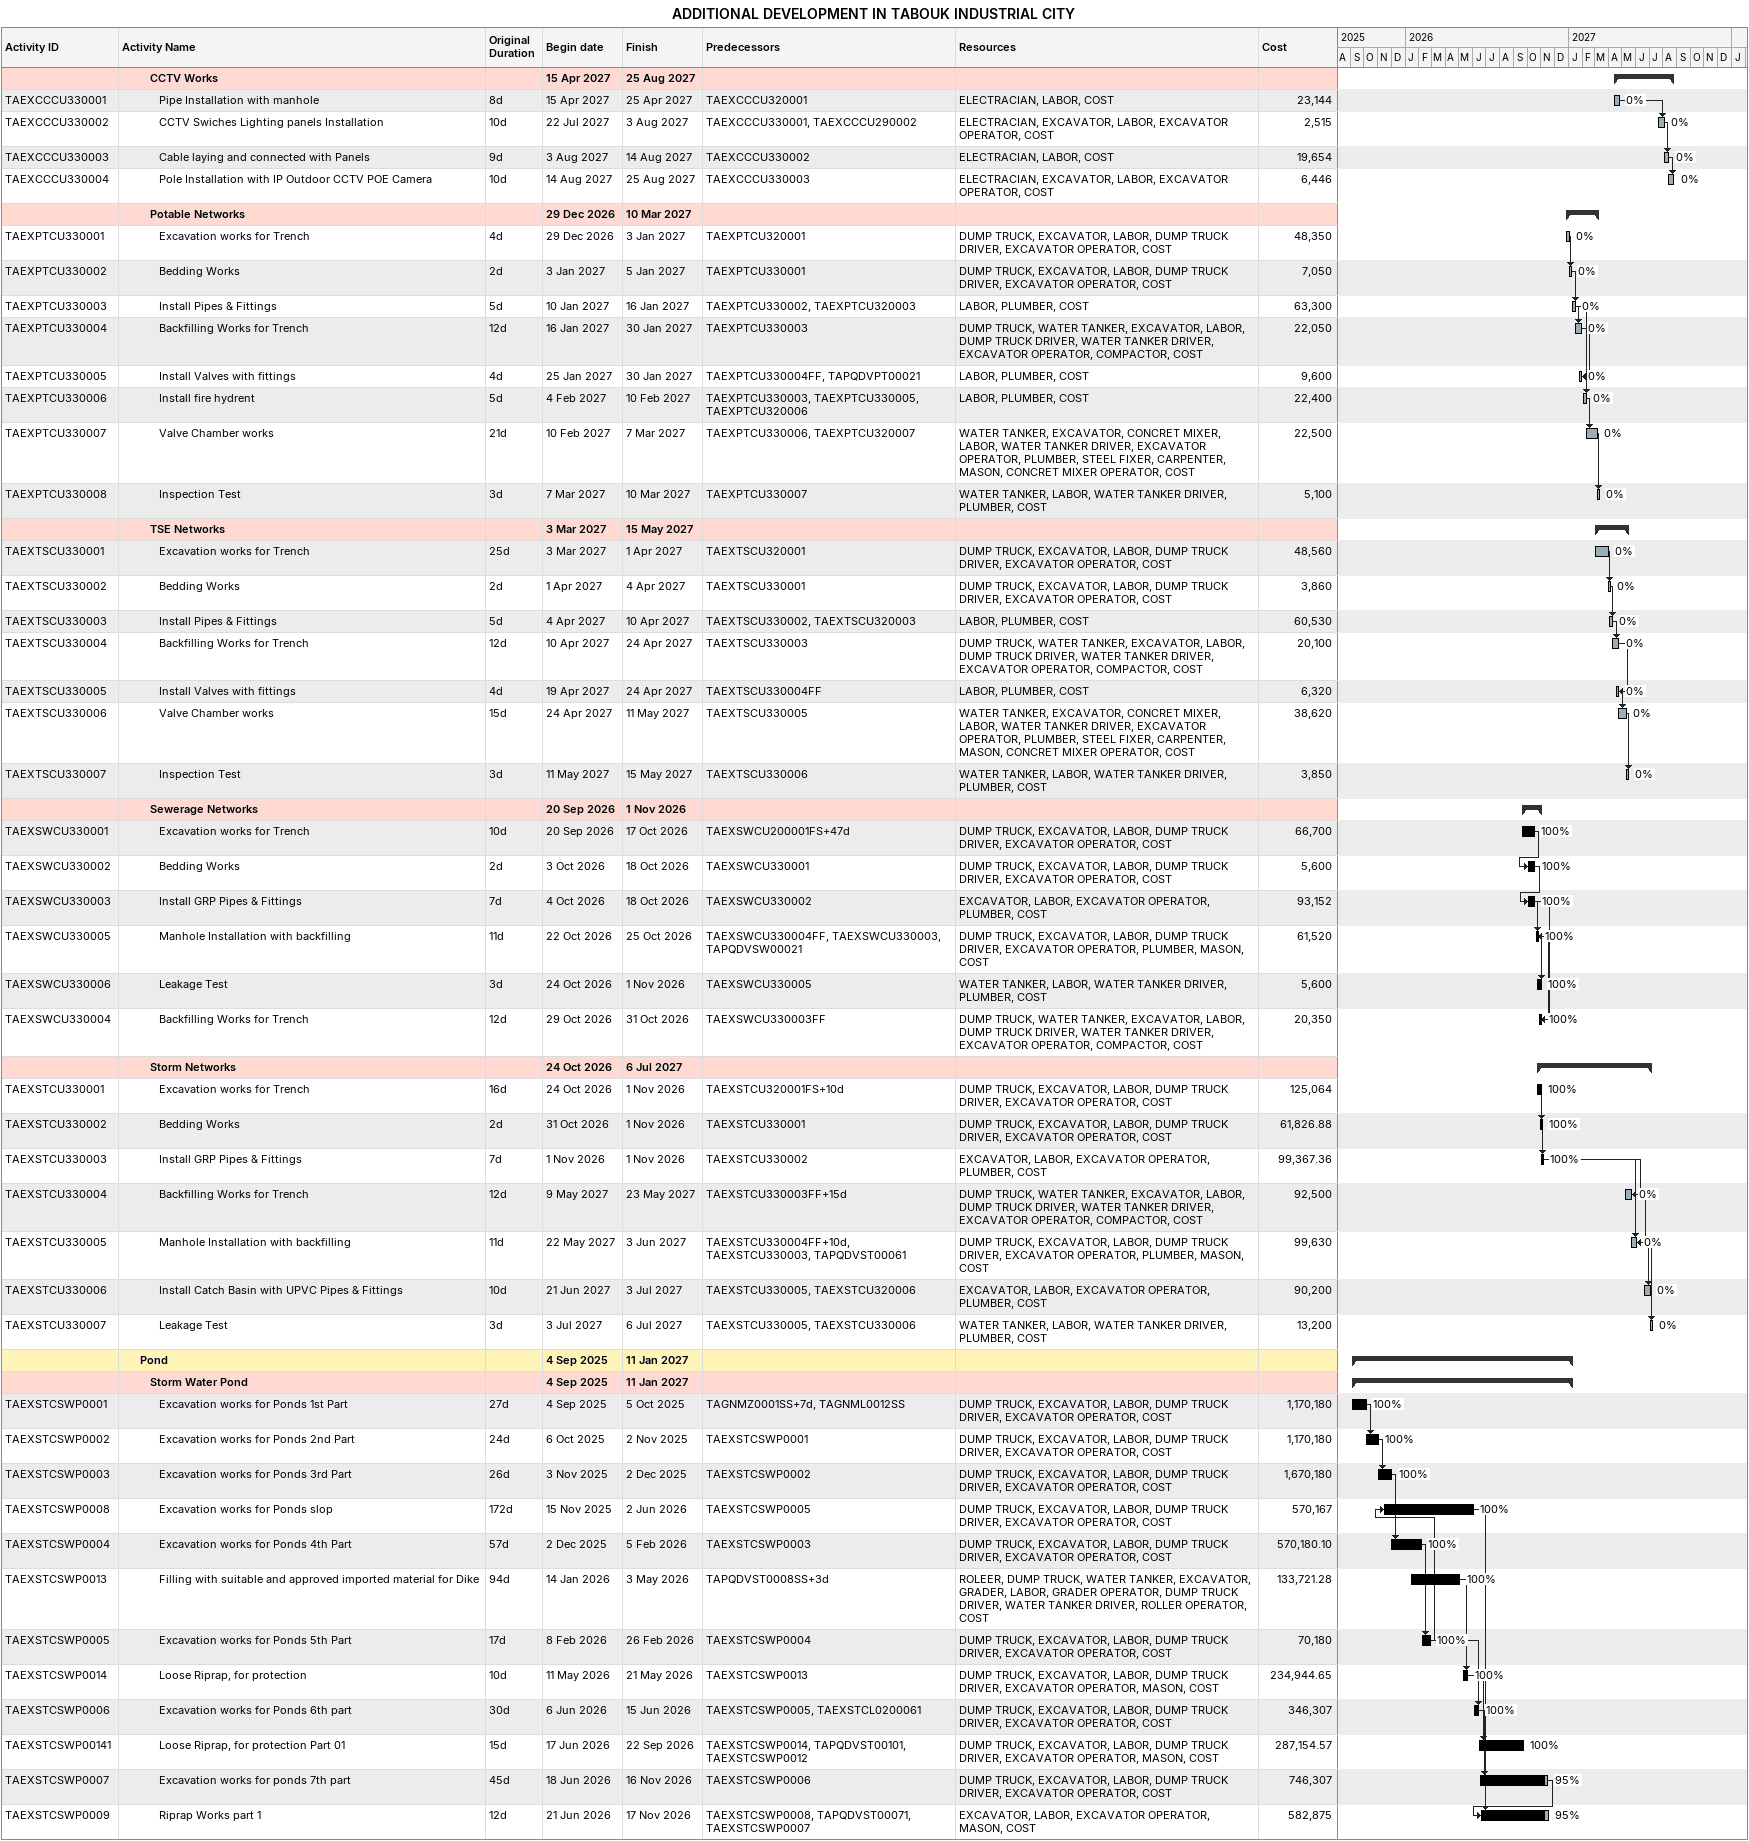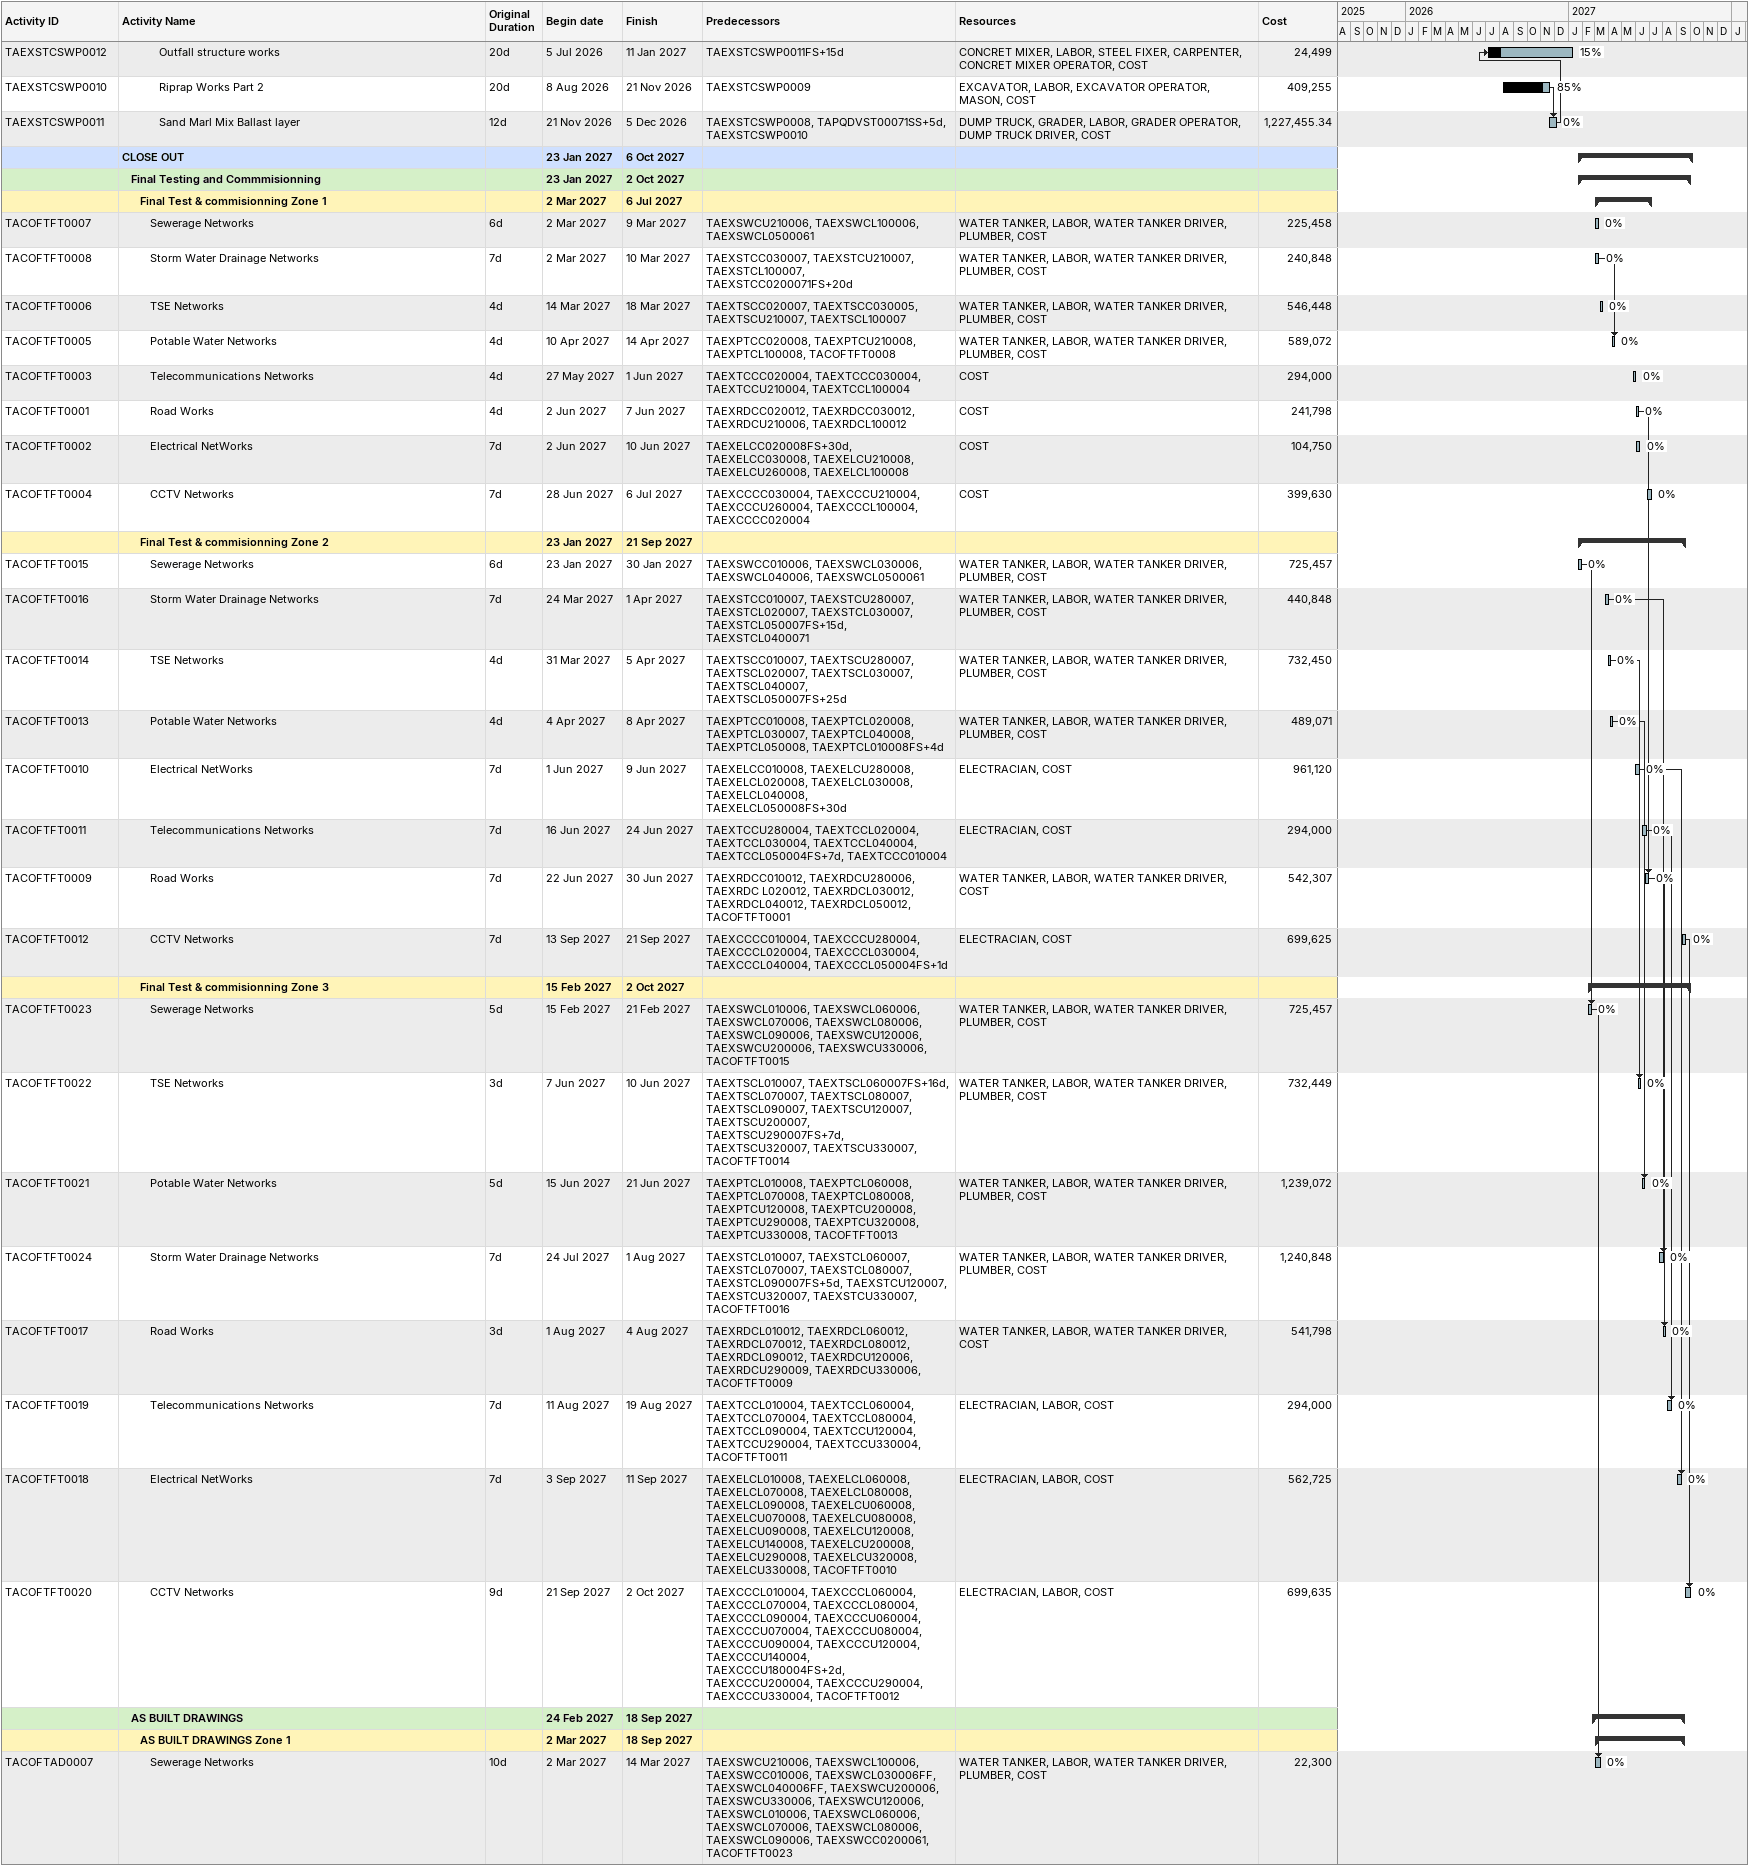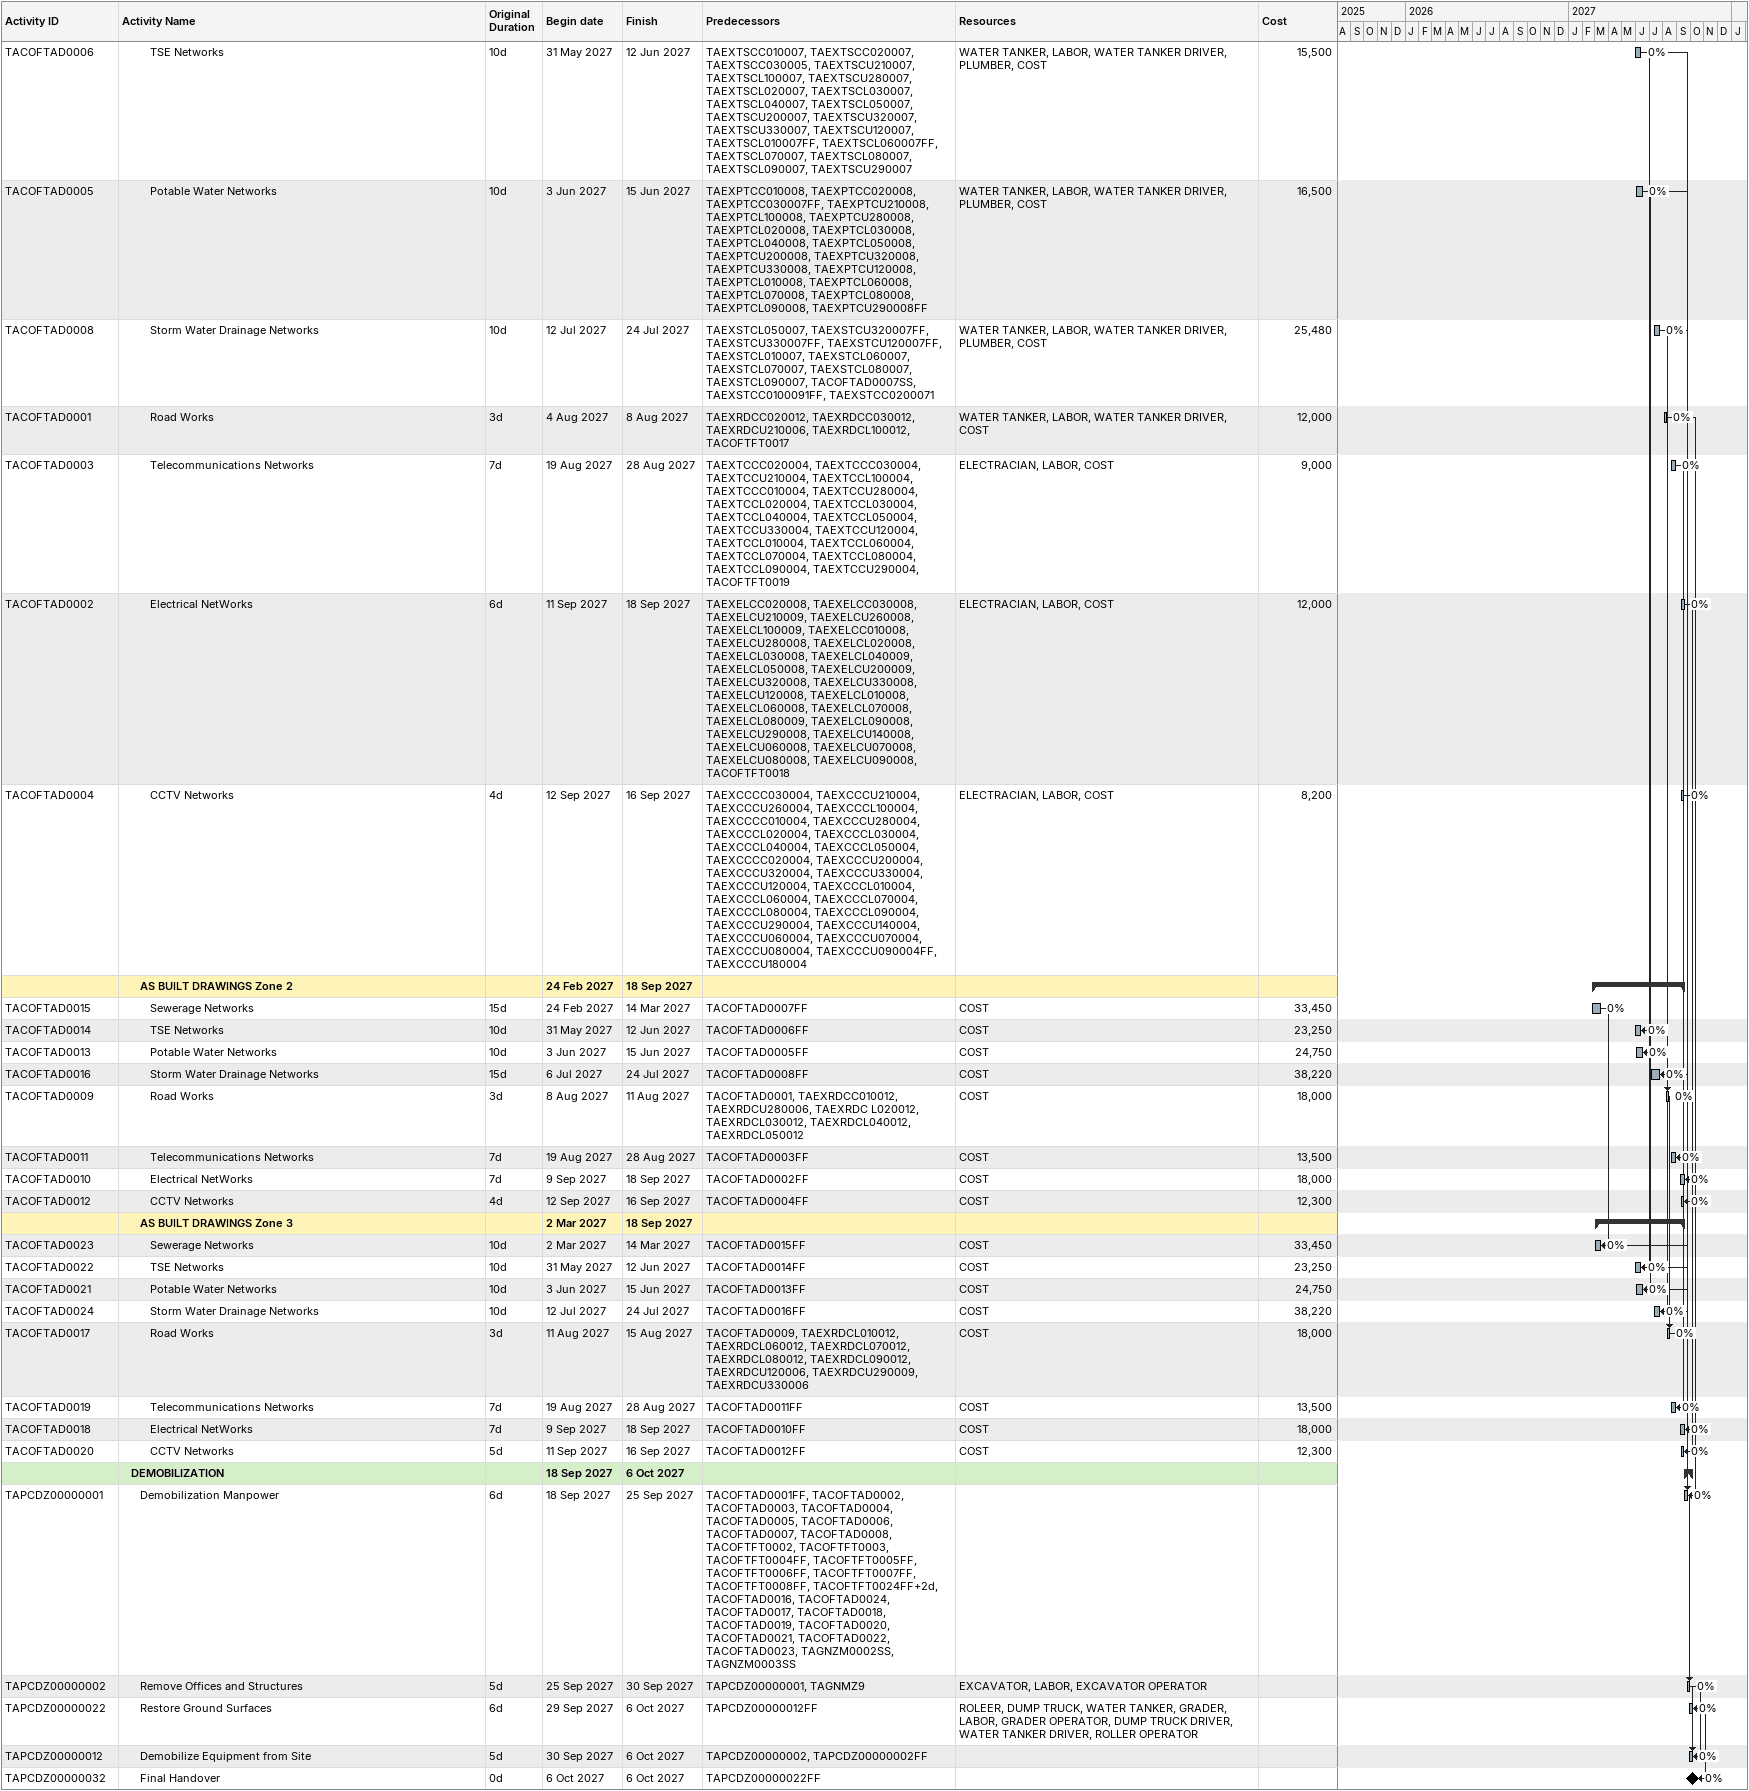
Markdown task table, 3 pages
ADDITIONAL DEVELOPMENT IN TABOUK INDUSTRIAL CITY

| ID | Level | Task | Original duration | Start | Finish | Predecessors | Resources | % complete | Cost |
|---|---|---|---|---|---|---|---|---|---|
|  | 4 | **CCTV Works** |  | 2027-04-15 | 2027-08-25 |  |  |  |  |
| TAEXCCCU330001 | 5 | Pipe Installation with manhole | 8d | 2027-04-15 | 2027-04-25 | TAEXCCCU320001 | ELECTRACIAN, LABOR, COST | 0 | 23144 |
| TAEXCCCU330002 | 5 | CCTV Swiches Lighting panels Installation | 10d | 2027-07-22 | 2027-08-03 | TAEXCCCU330001, TAEXCCCU290002 | ELECTRACIAN, EXCAVATOR, LABOR, EXCAVATOR OPERATOR, COST | 0 | 2515 |
| TAEXCCCU330003 | 5 | Cable laying and connected with Panels | 9d | 2027-08-03 | 2027-08-14 | TAEXCCCU330002 | ELECTRACIAN, LABOR, COST | 0 | 19654 |
| TAEXCCCU330004 | 5 | Pole Installation with IP Outdoor CCTV POE Camera | 10d | 2027-08-14 | 2027-08-25 | TAEXCCCU330003 | ELECTRACIAN, EXCAVATOR, LABOR, EXCAVATOR OPERATOR, COST | 0 | 6446 |
|  | 4 | **Potable Networks** |  | 2026-12-29 | 2027-03-10 |  |  |  |  |
| TAEXPTCU330001 | 5 | Excavation works for Trench | 4d | 2026-12-29 | 2027-01-03 | TAEXPTCU320001 | DUMP TRUCK, EXCAVATOR, LABOR, DUMP TRUCK DRIVER, EXCAVATOR OPERATOR, COST | 0 | 48350 |
| TAEXPTCU330002 | 5 | Bedding Works | 2d | 2027-01-03 | 2027-01-05 | TAEXPTCU330001 | DUMP TRUCK, EXCAVATOR, LABOR, DUMP TRUCK DRIVER, EXCAVATOR OPERATOR, COST | 0 | 7050 |
| TAEXPTCU330003 | 5 | Install Pipes & Fittings | 5d | 2027-01-10 | 2027-01-16 | TAEXPTCU330002, TAEXPTCU320003 | LABOR, PLUMBER, COST | 0 | 63300 |
| TAEXPTCU330004 | 5 | Backfilling Works for Trench | 12d | 2027-01-16 | 2027-01-30 | TAEXPTCU330003 | DUMP TRUCK, WATER TANKER, EXCAVATOR, LABOR, DUMP TRUCK DRIVER, WATER TANKER DRIVER, EXCAVATOR OPERATOR, COMPACTOR, COST | 0 | 22050 |
| TAEXPTCU330005 | 5 | Install Valves with fittings | 4d | 2027-01-25 | 2027-01-30 | TAEXPTCU330004FF, TAPQDVPT00021 | LABOR, PLUMBER, COST | 0 | 9600 |
| TAEXPTCU330006 | 5 | Install fire hydrent | 5d | 2027-02-04 | 2027-02-10 | TAEXPTCU330003, TAEXPTCU330005, TAEXPTCU320006 | LABOR, PLUMBER, COST | 0 | 22400 |
| TAEXPTCU330007 | 5 | Valve Chamber works | 21d | 2027-02-10 | 2027-03-07 | TAEXPTCU330006, TAEXPTCU320007 | WATER TANKER, EXCAVATOR, CONCRET MIXER, LABOR, WATER TANKER DRIVER, EXCAVATOR OPERATOR, PLUMBER, STEEL FIXER, CARPENTER, MASON, CONCRET MIXER OPERATOR, COST | 0 | 22500 |
| TAEXPTCU330008 | 5 | Inspection Test | 3d | 2027-03-07 | 2027-03-10 | TAEXPTCU330007 | WATER TANKER, LABOR, WATER TANKER DRIVER, PLUMBER, COST | 0 | 5100 |
|  | 4 | **TSE Networks** |  | 2027-03-03 | 2027-05-15 |  |  |  |  |
| TAEXTSCU330001 | 5 | Excavation works for Trench | 25d | 2027-03-03 | 2027-04-01 | TAEXTSCU320001 | DUMP TRUCK, EXCAVATOR, LABOR, DUMP TRUCK DRIVER, EXCAVATOR OPERATOR, COST | 0 | 48560 |
| TAEXTSCU330002 | 5 | Bedding Works | 2d | 2027-04-01 | 2027-04-04 | TAEXTSCU330001 | DUMP TRUCK, EXCAVATOR, LABOR, DUMP TRUCK DRIVER, EXCAVATOR OPERATOR, COST | 0 | 3860 |
| TAEXTSCU330003 | 5 | Install Pipes & Fittings | 5d | 2027-04-04 | 2027-04-10 | TAEXTSCU330002, TAEXTSCU320003 | LABOR, PLUMBER, COST | 0 | 60530 |
| TAEXTSCU330004 | 5 | Backfilling Works for Trench | 12d | 2027-04-10 | 2027-04-24 | TAEXTSCU330003 | DUMP TRUCK, WATER TANKER, EXCAVATOR, LABOR, DUMP TRUCK DRIVER, WATER TANKER DRIVER, EXCAVATOR OPERATOR, COMPACTOR, COST | 0 | 20100 |
| TAEXTSCU330005 | 5 | Install Valves with fittings | 4d | 2027-04-19 | 2027-04-24 | TAEXTSCU330004FF | LABOR, PLUMBER, COST | 0 | 6320 |
| TAEXTSCU330006 | 5 | Valve Chamber works | 15d | 2027-04-24 | 2027-05-11 | TAEXTSCU330005 | WATER TANKER, EXCAVATOR, CONCRET MIXER, LABOR, WATER TANKER DRIVER, EXCAVATOR OPERATOR, PLUMBER, STEEL FIXER, CARPENTER, MASON, CONCRET MIXER OPERATOR, COST | 0 | 38620 |
| TAEXTSCU330007 | 5 | Inspection Test | 3d | 2027-05-11 | 2027-05-15 | TAEXTSCU330006 | WATER TANKER, LABOR, WATER TANKER DRIVER, PLUMBER, COST | 0 | 3850 |
|  | 4 | **Sewerage Networks** |  | 2026-09-20 | 2026-11-01 |  |  |  |  |
| TAEXSWCU330001 | 5 | Excavation works for Trench | 10d | 2026-09-20 | 2026-10-17 | TAEXSWCU200001FS+47d | DUMP TRUCK, EXCAVATOR, LABOR, DUMP TRUCK DRIVER, EXCAVATOR OPERATOR, COST | 100 | 66700 |
| TAEXSWCU330002 | 5 | Bedding Works | 2d | 2026-10-03 | 2026-10-18 | TAEXSWCU330001 | DUMP TRUCK, EXCAVATOR, LABOR, DUMP TRUCK DRIVER, EXCAVATOR OPERATOR, COST | 100 | 5600 |
| TAEXSWCU330003 | 5 | Install GRP Pipes & Fittings | 7d | 2026-10-04 | 2026-10-18 | TAEXSWCU330002 | EXCAVATOR, LABOR, EXCAVATOR OPERATOR, PLUMBER, COST | 100 | 93152 |
| TAEXSWCU330005 | 5 | Manhole Installation with backfilling | 11d | 2026-10-22 | 2026-10-25 | TAEXSWCU330004FF, TAEXSWCU330003, TAPQDVSW00021 | DUMP TRUCK, EXCAVATOR, LABOR, DUMP TRUCK DRIVER, EXCAVATOR OPERATOR, PLUMBER, MASON, COST | 100 | 61520 |
| TAEXSWCU330006 | 5 | Leakage Test | 3d | 2026-10-24 | 2026-11-01 | TAEXSWCU330005 | WATER TANKER, LABOR, WATER TANKER DRIVER, PLUMBER, COST | 100 | 5600 |
| TAEXSWCU330004 | 5 | Backfilling Works for Trench | 12d | 2026-10-29 | 2026-10-31 | TAEXSWCU330003FF | DUMP TRUCK, WATER TANKER, EXCAVATOR, LABOR, DUMP TRUCK DRIVER, WATER TANKER DRIVER, EXCAVATOR OPERATOR, COMPACTOR, COST | 100 | 20350 |
|  | 4 | **Storm Networks** |  | 2026-10-24 | 2027-07-06 |  |  |  |  |
| TAEXSTCU330001 | 5 | Excavation works for Trench | 16d | 2026-10-24 | 2026-11-01 | TAEXSTCU320001FS+10d | DUMP TRUCK, EXCAVATOR, LABOR, DUMP TRUCK DRIVER, EXCAVATOR OPERATOR, COST | 100 | 125064 |
| TAEXSTCU330002 | 5 | Bedding Works | 2d | 2026-10-31 | 2026-11-01 | TAEXSTCU330001 | DUMP TRUCK, EXCAVATOR, LABOR, DUMP TRUCK DRIVER, EXCAVATOR OPERATOR, COST | 100 | 61826.88 |
| TAEXSTCU330003 | 5 | Install GRP Pipes & Fittings | 7d | 2026-11-01 | 2026-11-01 | TAEXSTCU330002 | EXCAVATOR, LABOR, EXCAVATOR OPERATOR, PLUMBER, COST | 100 | 99367.36 |
| TAEXSTCU330004 | 5 | Backfilling Works for Trench | 12d | 2027-05-09 | 2027-05-23 | TAEXSTCU330003FF+15d | DUMP TRUCK, WATER TANKER, EXCAVATOR, LABOR, DUMP TRUCK DRIVER, WATER TANKER DRIVER, EXCAVATOR OPERATOR, COMPACTOR, COST | 0 | 92500 |
| TAEXSTCU330005 | 5 | Manhole Installation with backfilling | 11d | 2027-05-22 | 2027-06-03 | TAEXSTCU330004FF+10d, TAEXSTCU330003, TAPQDVST00061 | DUMP TRUCK, EXCAVATOR, LABOR, DUMP TRUCK DRIVER, EXCAVATOR OPERATOR, PLUMBER, MASON, COST | 0 | 99630 |
| TAEXSTCU330006 | 5 | Install Catch Basin with UPVC Pipes & Fittings | 10d | 2027-06-21 | 2027-07-03 | TAEXSTCU330005, TAEXSTCU320006 | EXCAVATOR, LABOR, EXCAVATOR OPERATOR, PLUMBER, COST | 0 | 90200 |
| TAEXSTCU330007 | 5 | Leakage Test | 3d | 2027-07-03 | 2027-07-06 | TAEXSTCU330005, TAEXSTCU330006 | WATER TANKER, LABOR, WATER TANKER DRIVER, PLUMBER, COST | 0 | 13200 |
|  | 3 | **Pond** |  | 2025-09-04 | 2027-01-11 |  |  |  |  |
|  | 4 | **Storm Water Pond** |  | 2025-09-04 | 2027-01-11 |  |  |  |  |
| TAEXSTCSWP0001 | 5 | Excavation works for Ponds 1st Part | 27d | 2025-09-04 | 2025-10-05 | TAGNMZ0001SS+7d, TAGNML0012SS | DUMP TRUCK, EXCAVATOR, LABOR, DUMP TRUCK DRIVER, EXCAVATOR OPERATOR, COST | 100 | 1170180 |
| TAEXSTCSWP0002 | 5 | Excavation works for Ponds 2nd Part | 24d | 2025-10-06 | 2025-11-02 | TAEXSTCSWP0001 | DUMP TRUCK, EXCAVATOR, LABOR, DUMP TRUCK DRIVER, EXCAVATOR OPERATOR, COST | 100 | 1170180 |
| TAEXSTCSWP0003 | 5 | Excavation works for Ponds 3rd Part | 26d | 2025-11-03 | 2025-12-02 | TAEXSTCSWP0002 | DUMP TRUCK, EXCAVATOR, LABOR, DUMP TRUCK DRIVER, EXCAVATOR OPERATOR, COST | 100 | 1670180 |
| TAEXSTCSWP0008 | 5 | Excavation works for Ponds slop | 172d | 2025-11-15 | 2026-06-02 | TAEXSTCSWP0005 | DUMP TRUCK, EXCAVATOR, LABOR, DUMP TRUCK DRIVER, EXCAVATOR OPERATOR, COST | 100 | 570167 |
| TAEXSTCSWP0004 | 5 | Excavation works for Ponds 4th Part | 57d | 2025-12-02 | 2026-02-05 | TAEXSTCSWP0003 | DUMP TRUCK, EXCAVATOR, LABOR, DUMP TRUCK DRIVER, EXCAVATOR OPERATOR, COST | 100 | 570180.10 |
| TAEXSTCSWP0013 | 5 | Filling with suitable and approved imported material for Dike | 94d | 2026-01-14 | 2026-05-03 | TAPQDVST0008SS+3d | ROLEER, DUMP TRUCK, WATER TANKER, EXCAVATOR, GRADER, LABOR, GRADER OPERATOR, DUMP TRUCK DRIVER, WATER TANKER DRIVER, ROLLER OPERATOR, COST | 100 | 133721.28 |
| TAEXSTCSWP0005 | 5 | Excavation works for Ponds 5th Part | 17d | 2026-02-08 | 2026-02-26 | TAEXSTCSWP0004 | DUMP TRUCK, EXCAVATOR, LABOR, DUMP TRUCK DRIVER, EXCAVATOR OPERATOR, COST | 100 | 70180 |
| TAEXSTCSWP0014 | 5 | Loose Riprap, for protection | 10d | 2026-05-11 | 2026-05-21 | TAEXSTCSWP0013 | DUMP TRUCK, EXCAVATOR, LABOR, DUMP TRUCK DRIVER, EXCAVATOR OPERATOR, MASON, COST | 100 | 234944.65 |
| TAEXSTCSWP0006 | 5 | Excavation works for Ponds 6th part | 30d | 2026-06-06 | 2026-06-15 | TAEXSTCSWP0005, TAEXSTCL0200061 | DUMP TRUCK, EXCAVATOR, LABOR, DUMP TRUCK DRIVER, EXCAVATOR OPERATOR, COST | 100 | 346307 |
| TAEXSTCSWP00141 | 5 | Loose Riprap, for protection Part 01 | 15d | 2026-06-17 | 2026-09-22 | TAEXSTCSWP0014, TAPQDVST00101, TAEXSTCSWP0012 | DUMP TRUCK, EXCAVATOR, LABOR, DUMP TRUCK DRIVER, EXCAVATOR OPERATOR, MASON, COST | 100 | 287154.57 |
| TAEXSTCSWP0007 | 5 | Excavation works for ponds 7th part | 45d | 2026-06-18 | 2026-11-16 | TAEXSTCSWP0006 | DUMP TRUCK, EXCAVATOR, LABOR, DUMP TRUCK DRIVER, EXCAVATOR OPERATOR, COST | 95 | 746307 |
| TAEXSTCSWP0009 | 5 | Riprap Works part 1 | 12d | 2026-06-21 | 2026-11-17 | TAEXSTCSWP0008, TAPQDVST00071, TAEXSTCSWP0007 | EXCAVATOR, LABOR, EXCAVATOR OPERATOR, MASON, COST | 95 | 582875 |
| TAEXSTCSWP0012 | 5 | Outfall structure works | 20d | 2026-07-05 | 2027-01-11 | TAEXSTCSWP0011FS+15d | CONCRET MIXER, LABOR, STEEL FIXER, CARPENTER, CONCRET MIXER OPERATOR, COST | 15 | 24499 |
| TAEXSTCSWP0010 | 5 | Riprap Works Part 2 | 20d | 2026-08-08 | 2026-11-21 | TAEXSTCSWP0009 | EXCAVATOR, LABOR, EXCAVATOR OPERATOR, MASON, COST | 85 | 409255 |
| TAEXSTCSWP0011 | 5 | Sand Marl Mix Ballast layer | 12d | 2026-11-21 | 2026-12-05 | TAEXSTCSWP0008, TAPQDVST00071SS+5d, TAEXSTCSWP0010 | DUMP TRUCK, GRADER, LABOR, GRADER OPERATOR, DUMP TRUCK DRIVER, COST | 0 | 1227455.34 |
|  | 1 | **CLOSE OUT** |  | 2027-01-23 | 2027-10-06 |  |  |  |  |
|  | 2 | **Final Testing and Commmisionning** |  | 2027-01-23 | 2027-10-02 |  |  |  |  |
|  | 3 | **Final Test & commisionning Zone 1** |  | 2027-03-02 | 2027-07-06 |  |  |  |  |
| TACOFTFT0007 | 4 | Sewerage Networks | 6d | 2027-03-02 | 2027-03-09 | TAEXSWCU210006, TAEXSWCL100006, TAEXSWCL0500061 | WATER TANKER, LABOR, WATER TANKER DRIVER, PLUMBER, COST | 0 | 225458 |
| TACOFTFT0008 | 4 | Storm Water Drainage Networks | 7d | 2027-03-02 | 2027-03-10 | TAEXSTCC030007, TAEXSTCU210007, TAEXSTCL100007, TAEXSTCC0200071FS+20d | WATER TANKER, LABOR, WATER TANKER DRIVER, PLUMBER, COST | 0 | 240848 |
| TACOFTFT0006 | 4 | TSE Networks | 4d | 2027-03-14 | 2027-03-18 | TAEXTSCC020007, TAEXTSCC030005, TAEXTSCU210007, TAEXTSCL100007 | WATER TANKER, LABOR, WATER TANKER DRIVER, PLUMBER, COST | 0 | 546448 |
| TACOFTFT0005 | 4 | Potable Water Networks | 4d | 2027-04-10 | 2027-04-14 | TAEXPTCC020008, TAEXPTCU210008, TAEXPTCL100008, TACOFTFT0008 | WATER TANKER, LABOR, WATER TANKER DRIVER, PLUMBER, COST | 0 | 589072 |
| TACOFTFT0003 | 4 | Telecommunications Networks | 4d | 2027-05-27 | 2027-06-01 | TAEXTCCC020004, TAEXTCCC030004, TAEXTCCU210004, TAEXTCCL100004 | COST | 0 | 294000 |
| TACOFTFT0001 | 4 | Road Works | 4d | 2027-06-02 | 2027-06-07 | TAEXRDCC020012, TAEXRDCC030012, TAEXRDCU210006, TAEXRDCL100012 | COST | 0 | 241798 |
| TACOFTFT0002 | 4 | Electrical NetWorks | 7d | 2027-06-02 | 2027-06-10 | TAEXELCC020008FS+30d, TAEXELCC030008, TAEXELCU210008, TAEXELCU260008, TAEXELCL100008 | COST | 0 | 104750 |
| TACOFTFT0004 | 4 | CCTV Networks | 7d | 2027-06-28 | 2027-07-06 | TAEXCCCC030004, TAEXCCCU210004, TAEXCCCU260004, TAEXCCCL100004, TAEXCCCC020004 | COST | 0 | 399630 |
|  | 3 | **Final Test & commisionning Zone 2** |  | 2027-01-23 | 2027-09-21 |  |  |  |  |
| TACOFTFT0015 | 4 | Sewerage Networks | 6d | 2027-01-23 | 2027-01-30 | TAEXSWCC010006, TAEXSWCL030006, TAEXSWCL040006, TAEXSWCL0500061 | WATER TANKER, LABOR, WATER TANKER DRIVER, PLUMBER, COST | 0 | 725457 |
| TACOFTFT0016 | 4 | Storm Water Drainage Networks | 7d | 2027-03-24 | 2027-04-01 | TAEXSTCC010007, TAEXSTCU280007, TAEXSTCL020007, TAEXSTCL030007, TAEXSTCL050007FS+15d, TAEXSTCL0400071 | WATER TANKER, LABOR, WATER TANKER DRIVER, PLUMBER, COST | 0 | 440848 |
| TACOFTFT0014 | 4 | TSE Networks | 4d | 2027-03-31 | 2027-04-05 | TAEXTSCC010007, TAEXTSCU280007, TAEXTSCL020007, TAEXTSCL030007, TAEXTSCL040007, TAEXTSCL050007FS+25d | WATER TANKER, LABOR, WATER TANKER DRIVER, PLUMBER, COST | 0 | 732450 |
| TACOFTFT0013 | 4 | Potable Water Networks | 4d | 2027-04-04 | 2027-04-08 | TAEXPTCC010008, TAEXPTCL020008, TAEXPTCL030007, TAEXPTCL040008, TAEXPTCL050008, TAEXPTCL010008FS+4d | WATER TANKER, LABOR, WATER TANKER DRIVER, PLUMBER, COST | 0 | 489071 |
| TACOFTFT0010 | 4 | Electrical NetWorks | 7d | 2027-06-01 | 2027-06-09 | TAEXELCC010008, TAEXELCU280008, TAEXELCL020008, TAEXELCL030008, TAEXELCL040008, TAEXELCL050008FS+30d | ELECTRACIAN, COST | 0 | 961120 |
| TACOFTFT0011 | 4 | Telecommunications Networks | 7d | 2027-06-16 | 2027-06-24 | TAEXTCCU280004, TAEXTCCL020004, TAEXTCCL030004, TAEXTCCL040004, TAEXTCCL050004FS+7d, TAEXTCCC010004 | ELECTRACIAN, COST | 0 | 294000 |
| TACOFTFT0009 | 4 | Road Works | 7d | 2027-06-22 | 2027-06-30 | TAEXRDCC010012, TAEXRDCU280006, TAEXRDC L020012, TAEXRDCL030012, TAEXRDCL040012, TAEXRDCL050012, TACOFTFT0001 | WATER TANKER, LABOR, WATER TANKER DRIVER, COST | 0 | 542307 |
| TACOFTFT0012 | 4 | CCTV Networks | 7d | 2027-09-13 | 2027-09-21 | TAEXCCCC010004, TAEXCCCU280004, TAEXCCCL020004, TAEXCCCL030004, TAEXCCCL040004, TAEXCCCL050004FS+1d | ELECTRACIAN, COST | 0 | 699625 |
|  | 3 | **Final Test & commisionning Zone 3** |  | 2027-02-15 | 2027-10-02 |  |  |  |  |
| TACOFTFT0023 | 4 | Sewerage Networks | 5d | 2027-02-15 | 2027-02-21 | TAEXSWCL010006, TAEXSWCL060006, TAEXSWCL070006, TAEXSWCL080006, TAEXSWCL090006, TAEXSWCU120006, TAEXSWCU200006, TAEXSWCU330006, TACOFTFT0015 | WATER TANKER, LABOR, WATER TANKER DRIVER, PLUMBER, COST | 0 | 725457 |
| TACOFTFT0022 | 4 | TSE Networks | 3d | 2027-06-07 | 2027-06-10 | TAEXTSCL010007, TAEXTSCL060007FS+16d, TAEXTSCL070007, TAEXTSCL080007, TAEXTSCL090007, TAEXTSCU120007, TAEXTSCU200007, TAEXTSCU290007FS+7d, TAEXTSCU320007, TAEXTSCU330007, TACOFTFT0014 | WATER TANKER, LABOR, WATER TANKER DRIVER, PLUMBER, COST | 0 | 732449 |
| TACOFTFT0021 | 4 | Potable Water Networks | 5d | 2027-06-15 | 2027-06-21 | TAEXPTCL010008, TAEXPTCL060008, TAEXPTCL070008, TAEXPTCL080008, TAEXPTCU120008, TAEXPTCU200008, TAEXPTCU290008, TAEXPTCU320008, TAEXPTCU330008, TACOFTFT0013 | WATER TANKER, LABOR, WATER TANKER DRIVER, PLUMBER, COST | 0 | 1239072 |
| TACOFTFT0024 | 4 | Storm Water Drainage Networks | 7d | 2027-07-24 | 2027-08-01 | TAEXSTCL010007, TAEXSTCL060007, TAEXSTCL070007, TAEXSTCL080007, TAEXSTCL090007FS+5d, TAEXSTCU120007, TAEXSTCU320007, TAEXSTCU330007, TACOFTFT0016 | WATER TANKER, LABOR, WATER TANKER DRIVER, PLUMBER, COST | 0 | 1240848 |
| TACOFTFT0017 | 4 | Road Works | 3d | 2027-08-01 | 2027-08-04 | TAEXRDCL010012, TAEXRDCL060012, TAEXRDCL070012, TAEXRDCL080012, TAEXRDCL090012, TAEXRDCU120006, TAEXRDCU290009, TAEXRDCU330006, TACOFTFT0009 | WATER TANKER, LABOR, WATER TANKER DRIVER, COST | 0 | 541798 |
| TACOFTFT0019 | 4 | Telecommunications Networks | 7d | 2027-08-11 | 2027-08-19 | TAEXTCCL010004, TAEXTCCL060004, TAEXTCCL070004, TAEXTCCL080004, TAEXTCCL090004, TAEXTCCU120004, TAEXTCCU290004, TAEXTCCU330004, TACOFTFT0011 | ELECTRACIAN, LABOR, COST | 0 | 294000 |
| TACOFTFT0018 | 4 | Electrical NetWorks | 7d | 2027-09-03 | 2027-09-11 | TAEXELCL010008, TAEXELCL060008, TAEXELCL070008, TAEXELCL080008, TAEXELCL090008, TAEXELCU060008, TAEXELCU070008, TAEXELCU080008, TAEXELCU090008, TAEXELCU120008, TAEXELCU140008, TAEXELCU200008, TAEXELCU290008, TAEXELCU320008, TAEXELCU330008, TACOFTFT0010 | ELECTRACIAN, LABOR, COST | 0 | 562725 |
| TACOFTFT0020 | 4 | CCTV Networks | 9d | 2027-09-21 | 2027-10-02 | TAEXCCCL010004, TAEXCCCL060004, TAEXCCCL070004, TAEXCCCL080004, TAEXCCCL090004, TAEXCCCU060004, TAEXCCCU070004, TAEXCCCU080004, TAEXCCCU090004, TAEXCCCU120004, TAEXCCCU140004, TAEXCCCU180004FS+2d, TAEXCCCU200004, TAEXCCCU290004, TAEXCCCU330004, TACOFTFT0012 | ELECTRACIAN, LABOR, COST | 0 | 699635 |
|  | 2 | **AS BUILT DRAWINGS** |  | 2027-02-24 | 2027-09-18 |  |  |  |  |
|  | 3 | **AS BUILT DRAWINGS Zone 1** |  | 2027-03-02 | 2027-09-18 |  |  |  |  |
| TACOFTAD0007 | 4 | Sewerage Networks | 10d | 2027-03-02 | 2027-03-14 | TAEXSWCU210006, TAEXSWCL100006, TAEXSWCC010006, TAEXSWCL030006FF, TAEXSWCL040006FF, TAEXSWCU200006, TAEXSWCU330006, TAEXSWCU120006, TAEXSWCL010006, TAEXSWCL060006, TAEXSWCL070006, TAEXSWCL080006, TAEXSWCL090006, TAEXSWCC0200061, TACOFTFT0023 | WATER TANKER, LABOR, WATER TANKER DRIVER, PLUMBER, COST | 0 | 22300 |
| TACOFTAD0006 | 4 | TSE Networks | 10d | 2027-05-31 | 2027-06-12 | TAEXTSCC010007, TAEXTSCC020007, TAEXTSCC030005, TAEXTSCU210007, TAEXTSCL100007, TAEXTSCU280007, TAEXTSCL020007, TAEXTSCL030007, TAEXTSCL040007, TAEXTSCL050007, TAEXTSCU200007, TAEXTSCU320007, TAEXTSCU330007, TAEXTSCU120007, TAEXTSCL010007FF, TAEXTSCL060007FF, TAEXTSCL070007, TAEXTSCL080007, TAEXTSCL090007, TAEXTSCU290007 | WATER TANKER, LABOR, WATER TANKER DRIVER, PLUMBER, COST | 0 | 15500 |
| TACOFTAD0005 | 4 | Potable Water Networks | 10d | 2027-06-03 | 2027-06-15 | TAEXPTCC010008, TAEXPTCC020008, TAEXPTCC030007FF, TAEXPTCU210008, TAEXPTCL100008, TAEXPTCU280008, TAEXPTCL020008, TAEXPTCL030008, TAEXPTCL040008, TAEXPTCL050008, TAEXPTCU200008, TAEXPTCU320008, TAEXPTCU330008, TAEXPTCU120008, TAEXPTCL010008, TAEXPTCL060008, TAEXPTCL070008, TAEXPTCL080008, TAEXPTCL090008, TAEXPTCU290008FF | WATER TANKER, LABOR, WATER TANKER DRIVER, PLUMBER, COST | 0 | 16500 |
| TACOFTAD0008 | 4 | Storm Water Drainage Networks | 10d | 2027-07-12 | 2027-07-24 | TAEXSTCL050007, TAEXSTCU320007FF, TAEXSTCU330007FF, TAEXSTCU120007FF, TAEXSTCL010007, TAEXSTCL060007, TAEXSTCL070007, TAEXSTCL080007, TAEXSTCL090007, TACOFTAD0007SS, TAEXSTCC0100091FF, TAEXSTCC0200071 | WATER TANKER, LABOR, WATER TANKER DRIVER, PLUMBER, COST | 0 | 25480 |
| TACOFTAD0001 | 4 | Road Works | 3d | 2027-08-04 | 2027-08-08 | TAEXRDCC020012, TAEXRDCC030012, TAEXRDCU210006, TAEXRDCL100012, TACOFTFT0017 | WATER TANKER, LABOR, WATER TANKER DRIVER, COST | 0 | 12000 |
| TACOFTAD0003 | 4 | Telecommunications Networks | 7d | 2027-08-19 | 2027-08-28 | TAEXTCCC020004, TAEXTCCC030004, TAEXTCCU210004, TAEXTCCL100004, TAEXTCCC010004, TAEXTCCU280004, TAEXTCCL020004, TAEXTCCL030004, TAEXTCCL040004, TAEXTCCL050004, TAEXTCCU330004, TAEXTCCU120004, TAEXTCCL010004, TAEXTCCL060004, TAEXTCCL070004, TAEXTCCL080004, TAEXTCCL090004, TAEXTCCU290004, TACOFTFT0019 | ELECTRACIAN, LABOR, COST | 0 | 9000 |
| TACOFTAD0002 | 4 | Electrical NetWorks | 6d | 2027-09-11 | 2027-09-18 | TAEXELCC020008, TAEXELCC030008, TAEXELCU210009, TAEXELCU260008, TAEXELCL100009, TAEXELCC010008, TAEXELCU280008, TAEXELCL020008, TAEXELCL030008, TAEXELCL040009, TAEXELCL050008, TAEXELCU200009, TAEXELCU320008, TAEXELCU330008, TAEXELCU120008, TAEXELCL010008, TAEXELCL060008, TAEXELCL070008, TAEXELCL080009, TAEXELCL090008, TAEXELCU290008, TAEXELCU140008, TAEXELCU060008, TAEXELCU070008, TAEXELCU080008, TAEXELCU090008, TACOFTFT0018 | ELECTRACIAN, LABOR, COST | 0 | 12000 |
| TACOFTAD0004 | 4 | CCTV Networks | 4d | 2027-09-12 | 2027-09-16 | TAEXCCCC030004, TAEXCCCU210004, TAEXCCCU260004, TAEXCCCL100004, TAEXCCCC010004, TAEXCCCU280004, TAEXCCCL020004, TAEXCCCL030004, TAEXCCCL040004, TAEXCCCL050004, TAEXCCCC020004, TAEXCCCU200004, TAEXCCCU320004, TAEXCCCU330004, TAEXCCCU120004, TAEXCCCL010004, TAEXCCCL060004, TAEXCCCL070004, TAEXCCCL080004, TAEXCCCL090004, TAEXCCCU290004, TAEXCCCU140004, TAEXCCCU060004, TAEXCCCU070004, TAEXCCCU080004, TAEXCCCU090004FF, TAEXCCCU180004 | ELECTRACIAN, LABOR, COST | 0 | 8200 |
|  | 3 | **AS BUILT DRAWINGS Zone 2** |  | 2027-02-24 | 2027-09-18 |  |  |  |  |
| TACOFTAD0015 | 4 | Sewerage Networks | 15d | 2027-02-24 | 2027-03-14 | TACOFTAD0007FF | COST | 0 | 33450 |
| TACOFTAD0014 | 4 | TSE Networks | 10d | 2027-05-31 | 2027-06-12 | TACOFTAD0006FF | COST | 0 | 23250 |
| TACOFTAD0013 | 4 | Potable Water Networks | 10d | 2027-06-03 | 2027-06-15 | TACOFTAD0005FF | COST | 0 | 24750 |
| TACOFTAD0016 | 4 | Storm Water Drainage Networks | 15d | 2027-07-06 | 2027-07-24 | TACOFTAD0008FF | COST | 0 | 38220 |
| TACOFTAD0009 | 4 | Road Works | 3d | 2027-08-08 | 2027-08-11 | TACOFTAD0001, TAEXRDCC010012, TAEXRDCU280006, TAEXRDC L020012, TAEXRDCL030012, TAEXRDCL040012, TAEXRDCL050012 | COST | 0 | 18000 |
| TACOFTAD0011 | 4 | Telecommunications Networks | 7d | 2027-08-19 | 2027-08-28 | TACOFTAD0003FF | COST | 0 | 13500 |
| TACOFTAD0010 | 4 | Electrical NetWorks | 7d | 2027-09-09 | 2027-09-18 | TACOFTAD0002FF | COST | 0 | 18000 |
| TACOFTAD0012 | 4 | CCTV Networks | 4d | 2027-09-12 | 2027-09-16 | TACOFTAD0004FF | COST | 0 | 12300 |
|  | 3 | **AS BUILT DRAWINGS Zone 3** |  | 2027-03-02 | 2027-09-18 |  |  |  |  |
| TACOFTAD0023 | 4 | Sewerage Networks | 10d | 2027-03-02 | 2027-03-14 | TACOFTAD0015FF | COST | 0 | 33450 |
| TACOFTAD0022 | 4 | TSE Networks | 10d | 2027-05-31 | 2027-06-12 | TACOFTAD0014FF | COST | 0 | 23250 |
| TACOFTAD0021 | 4 | Potable Water Networks | 10d | 2027-06-03 | 2027-06-15 | TACOFTAD0013FF | COST | 0 | 24750 |
| TACOFTAD0024 | 4 | Storm Water Drainage Networks | 10d | 2027-07-12 | 2027-07-24 | TACOFTAD0016FF | COST | 0 | 38220 |
| TACOFTAD0017 | 4 | Road Works | 3d | 2027-08-11 | 2027-08-15 | TACOFTAD0009, TAEXRDCL010012, TAEXRDCL060012, TAEXRDCL070012, TAEXRDCL080012, TAEXRDCL090012, TAEXRDCU120006, TAEXRDCU290009, TAEXRDCU330006 | COST | 0 | 18000 |
| TACOFTAD0019 | 4 | Telecommunications Networks | 7d | 2027-08-19 | 2027-08-28 | TACOFTAD0011FF | COST | 0 | 13500 |
| TACOFTAD0018 | 4 | Electrical NetWorks | 7d | 2027-09-09 | 2027-09-18 | TACOFTAD0010FF | COST | 0 | 18000 |
| TACOFTAD0020 | 4 | CCTV Networks | 5d | 2027-09-11 | 2027-09-16 | TACOFTAD0012FF | COST | 0 | 12300 |
|  | 2 | **DEMOBILIZATION** |  | 2027-09-18 | 2027-10-06 |  |  |  |  |
| TAPCDZ00000001 | 3 | Demobilization Manpower | 6d | 2027-09-18 | 2027-09-25 | TACOFTAD0001FF, TACOFTAD0002, TACOFTAD0003, TACOFTAD0004, TACOFTAD0005, TACOFTAD0006, TACOFTAD0007, TACOFTAD0008, TACOFTFT0002, TACOFTFT0003, TACOFTFT0004FF, TACOFTFT0005FF, TACOFTFT0006FF, TACOFTFT0007FF, TACOFTFT0008FF, TACOFTFT0024FF+2d, TACOFTAD0016, TACOFTAD0024, TACOFTAD0017, TACOFTAD0018, TACOFTAD0019, TACOFTAD0020, TACOFTAD0021, TACOFTAD0022, TACOFTAD0023, TAGNZM0002SS, TAGNZM0003SS |  | 0 |  |
| TAPCDZ00000002 | 3 | Remove Offices and Structures | 5d | 2027-09-25 | 2027-09-30 | TAPCDZ00000001, TAGNMZ9 | EXCAVATOR, LABOR, EXCAVATOR OPERATOR | 0 |  |
| TAPCDZ00000022 | 3 | Restore Ground Surfaces | 6d | 2027-09-29 | 2027-10-06 | TAPCDZ00000012FF | ROLEER, DUMP TRUCK, WATER TANKER, GRADER, LABOR, GRADER OPERATOR, DUMP TRUCK DRIVER, WATER TANKER DRIVER, ROLLER OPERATOR | 0 |  |
| TAPCDZ00000012 | 3 | Demobilize Equipment from Site | 5d | 2027-09-30 | 2027-10-06 | TAPCDZ00000002, TAPCDZ00000002FF |  | 0 |  |
| TAPCDZ00000032 | 3 | Final Handover | 0d | 2027-10-06 | 2027-10-06 | TAPCDZ00000022FF |  | 0 |  |
